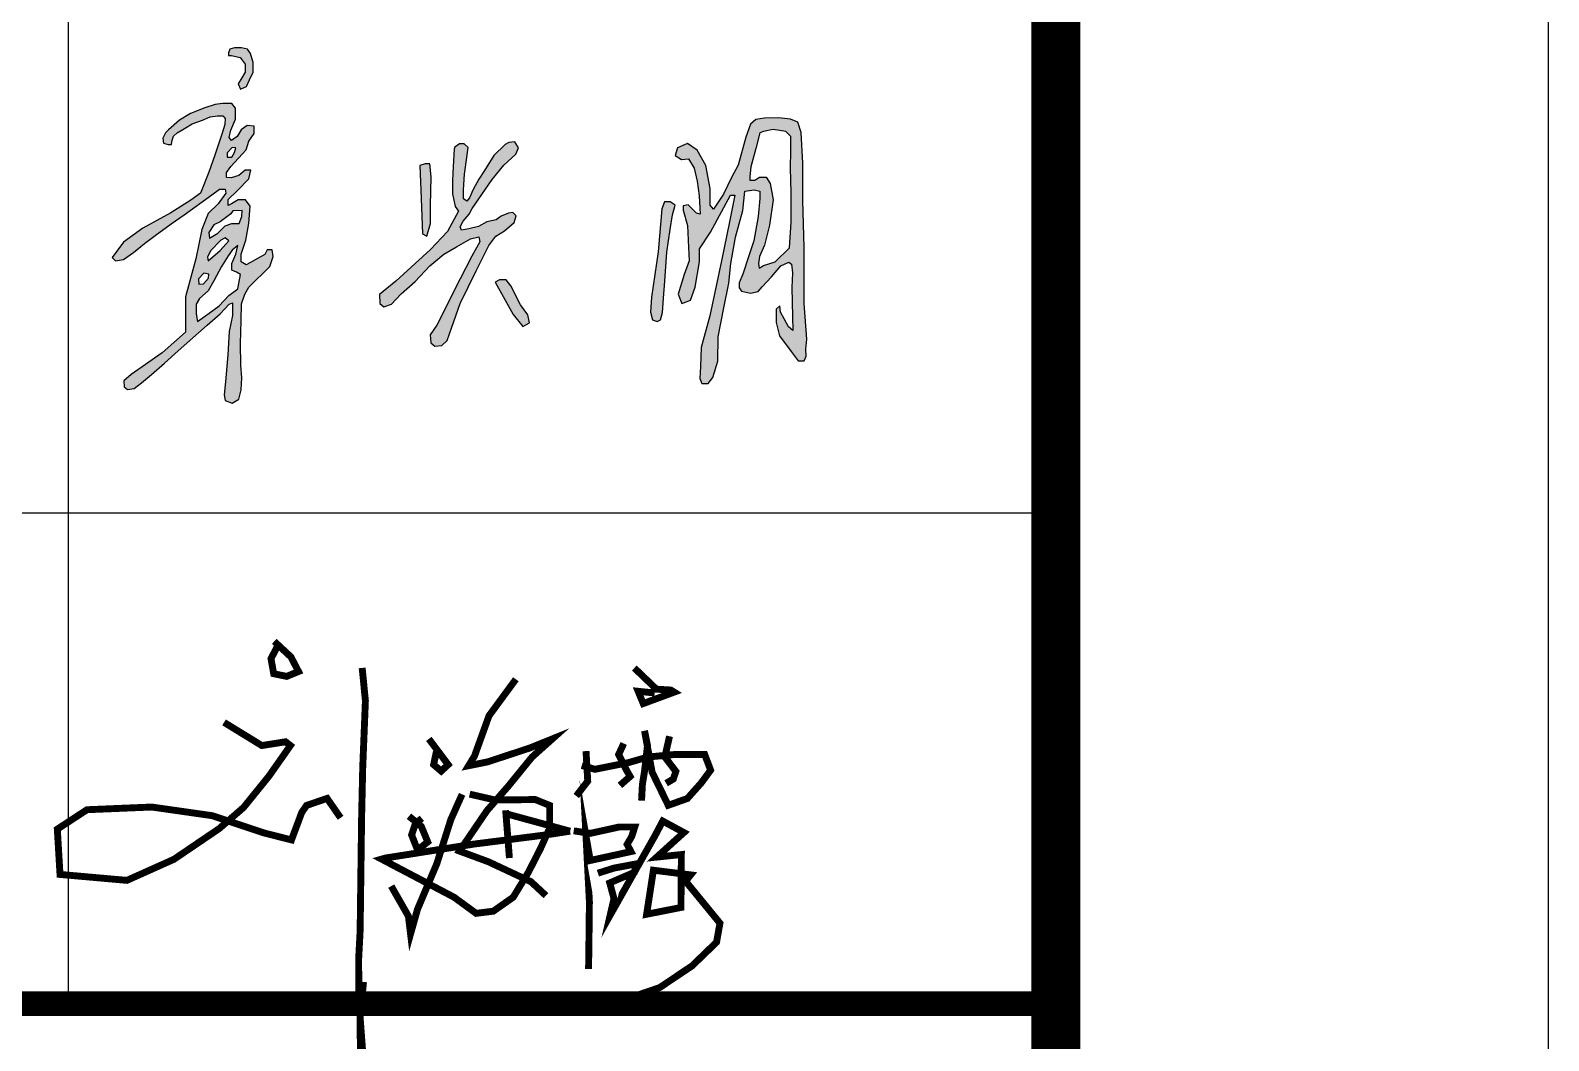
# Model space of a CAD drawing. Extents: x 1060579 to 1383165, y 581819 to 1037910.
# Drawn here: x 1292424 to 1295505, y 855853 to 857903 of the extents above; entities that cross this region are included whole.
import ezdxf

# ---------------------------------------------------------------- set-up
doc = ezdxf.new("R2010")
doc.units = 0
doc.header["$LTSCALE"] = 1000
doc.header["$MEASUREMENT"] = 0
doc.layers.add('PUB_TITLE', color=4, linetype='Continuous')
doc.layers.add('图框', color=7, linetype='Continuous')

# ---------------------------------------------------------------- blocks, each defined once
blk = doc.blocks.new('zvzgbzxbz')
for points in [[(-131914.0797134076, -764901.618480597), (-131889.5089342199, -764906.8282840336), (-131875.3621149941, -764925.4346924644), (-131875.3621149941, -764947.7623790904), (-131885.0415082118, -764963.3917544931), (-131895.5610179045, -764980.3776711036), (-131888.7472028495, -764995.6453105613), (-131872.393130301, -764988.3466298416), (-131863.391499612, -764968.8309820355), (-131853.7843932254, -764948.0026553513), (-131853.7843932254, -764921.0794567339), (-131860.8191811519, -764896.101725335), (-131869.2710992594, -764883.9801912783), (-131885.8074030257, -764879.5723511924), (-131905.2835321584, -764879.5723511924), (-131918.5125802799, -764883.9801912783), (-131922.5547986519, -764893.8978052919), (-131922.5547986519, -764901.611516716)], [(-131270.8946361845, -765389.6461808993), (-131275.0011516624, -765380.3171108395), (-131266.4147837023, -765364.2711024827), (-131249.9887217909, -765344.8666358854), (-131241.0290487548, -765329.1938016756), (-131185.3348815772, -765247.8970774256), (-131153.1020061249, -765207.3245936802), (-131119.6753334786, -765176.895225417), (-131111.7394397158, -765158.9956072936), (-131122.0629597951, -765142.8859378924), (-131138.7762801541, -765144.7798648658), (-131149.5205826143, -765150.0457982318), (-131180.5596289442, -765181.0718087968), (-131206.8234545693, -765222.240956661), (-131222.9398763313, -765246.7037710053), (-131239.0562980932, -765275.9398328479), (-131249.2037019564, -765298.6126766531), (-131256.3665489776, -765308.7558139518), (-131265.7145416776, -765302.1544795034), (-131265.9170223154, -765276.5364751498), (-131262.9324974019, -765232.9807144449), (-131256.3665489776, -765186.4416985972), (-131252.3582247291, -765158.0309567406), (-131263.5293959989, -765148.2558276929), (-131276.6613247756, -765148.2558276929), (-131289.793221624, -765157.2056367545), (-131292.1429810384, -765163.2555303543), (-131294.5618651097, -765211.0087529926), (-131296.583723769, -765250.9239634181), (-131296.583723769, -765287.7765982694), (-131289.3700765528, -765323.5319393754), (-131280.0237524329, -765336.2715877009), (-131310.8219639879, -765393.1141806414), (-131357.5240190294, -765443.05352092), (-131454.4905233871, -765531.3866667883), (-131500.0083277807, -765568.6499107017), (-131499.7897789228, -765593.891514729), (-131488.3689168867, -765603.6162955564), (-131467.2191983911, -765596.0055937234), (-131439.7245707324, -765567.2540583134), (-131400.8091129658, -765533.0059218815), (-131360.2016496228, -765489.4558116945), (-131320.440189068, -765456.4761182953), (-131285.331664028, -765436.1809206794), (-131246.0028152255, -765413.4460789982), (-131222.7285113293, -765407.8522141584), (-131219.767581391, -765422.2279600467), (-131242.1862561766, -765461.9727411341), (-131274.7568367084, -765525.3952200483), (-131339.8206994834, -765654.7318598022), (-131358.5004806391, -765681.4060991243), (-131357.4330873789, -765703.8124523006), (-131346.2251867573, -765713.4151688572), (-131325.944267819, -765711.2812366927), (-131311.5341235604, -765697.4106339907), (-131298.1914044901, -765660.600195071), (-131274.9249389343, -765594.032232253), (-131229.9381013057, -765503.1400563976), (-131210.6144418866, -765464.0982045435), (-131195.0452625091, -765432.6419683534), (-131175.5338034205, -765406.1992523095), (-131150.6857082417, -765390.7656815237), (-131124.1799942094, -765367.6295825396), (-131118.2068894948, -765349.3445947503), (-131127.9132046113, -765340.3886770208), (-131139.8594140406, -765342.2545041227), (-131160.0186863538, -765350.0909212279), (-131174.5781590285, -765360.1663177648), (-131200.3371990522, -765366.510081915), (-131223.4830396869, -765379.1976320317), (-131250.7353638712, -765385.9145485121)], [(-131356.2756245311, -765240.2706021399), (-131359.7236198932, -765204.3472290386), (-131373.1918169782, -765203.6740974901), (-131387.8201269556, -765208.9931544488), (-131383.9718471479, -765301.313100481), (-131379.8674614512, -765399.7770077189), (-131368.544756261, -765405.9483387832), (-131358.2178517874, -765370.3441653863), (-131358.2178517874, -765320.838562332)], [(-130721.5240025058, -765449.5389563561), (-130740.2325190847, -765576.126084774), (-130742.8014978501, -765618.3131984784), (-130738.0305236023, -765639.5901680788), (-130724.4515674249, -765644.3591395097), (-130714.9096189293, -765640.3238627039), (-130709.4046142591, -765619.046871287), (-130706.4686522108, -765579.7945360837), (-130702.8505314995, -765531.4220828202), (-130697.639022929, -765451.1054587405), (-130688.2502661675, -765387.757898272), (-130682.106565331, -765346.3052895699), (-130674.167099097, -765319.1313580695), (-130688.2502661675, -765309.746546417), (-130704.0937971935, -765309.746546417), (-130711.8571187756, -765329.8686505697)], [(-131177.022594434, -765534.5383919319), (-131154.5271554043, -765575.15828163), (-131127.2671365122, -765625.0032211755), (-131100.0071176201, -765658.8977748303), (-131081.2951208621, -765648.5453502125), (-131086.2172753643, -765626.3324018192), (-131106.6558879197, -765597.7546361889), (-131133.2510329747, -765544.586712309), (-131146.5486055022, -765527.9717251883), (-131165.165200655, -765527.9717251883)]]:
    blk.add_hatch(color=256).paths.add_polyline_path(points)
h = blk.add_hatch(color=256)
h.paths.add_polyline_path([(-131872.6441303259, -765485.9588343407), (-131887.3643010278, -765477.4038012462), (-131887.3643010278, -765456.7461196517), (-131873.7700448339, -765417.5279842609), (-131865.4106675605, -765370.6066618081), (-131862.1955440683, -765322.3998313224), (-131875.0560891223, -765304.402614142), (-131895.6329765343, -765304.402614142), (-131914.2807847424, -765315.3294847816), (-131923.7038503193, -765320.8510247626), (-131923.7038503193, -765303.7598426724), (-131896.9190463652, -765278.0495423888), (-131865.4106675605, -765245.9116495801), (-131859.623429949, -765221.486857329), (-131875.6991240378, -765221.486857329), (-131893.7038973304, -765236.9130409899), (-131914.9238196579, -765243.3406160609), (-131927.7843902544, -765242.055108028), (-131927.7843902544, -765228.5571864164), (-131916.2098894888, -765211.8454772694), (-131873.3193456847, -765165.0288399274), (-131865.9095911356, -765140.5299408105), (-131850.5200989537, -765118.8797577929), (-131850.5200989537, -765098.3690507438), (-131870.4694558074, -765097.2295747757), (-131886.9988886147, -765108.6244042681), (-131898.3985247515, -765127.4258886392), (-131913.7880169335, -765138.8207181317), (-131920.2870144754, -765130.0433799601), (-131916.0679492694, -765109.7638976896), (-131902.3883807967, -765078.9978371157), (-131902.3883807967, -765048.8015232522), (-131913.2180338495, -765035.6974710809), (-131938.8671960003, -765035.6974710809), (-131959.3865103955, -765038.5461697275), (-131988.4555455075, -765047.6620472844), (-132028.9242167563, -765063.0450688447), (-132059.1332180363, -765082.4162824727), (-132090.0775396399, -765108.6047169052), (-132098.5130593993, -765117.7023557251), (-132106.2826069897, -765132.5692297709), (-132104.1618561273, -765145.9471247885), (-132090.8176364294, -765149.6522935549), (-132081.9215069926, -765149.6522935549), (-132079.8564134521, -765138.1279952136), (-132075.8316917601, -765126.4246605481), (-132065.9528619336, -765116.915698951), (-132045.0975346563, -765104.8466296231), (-132023.5104374765, -765092.0461084242), (-131994.9715645374, -765082.1714296177), (-131973.7503650801, -765073.0282026826), (-131952.8950378026, -765069.7366256276), (-131938.6256141044, -765069.7366256276), (-131931.6738383452, -765077.0512141566), (-131932.7714804276, -765093.8747642825), (-131940.4550260891, -765118.012885485), (-131960.2127112843, -765179.4554012045), (-131977.418639811, -765227.1168323839), (-132000.8032718128, -765286.0213886566), (-132027.9294602604, -765305.6562349296), (-132083.1172071103, -765341.185956757), (-132161.6896115045, -765384.1956200219), (-132215.9419628572, -765422.5303198885), (-132234.6496940012, -765447.7751222395), (-132247.7898219694, -765465.5068252919), (-132238.2354661393, -765475.1397719128), (-132215.5331024841, -765471.5737411438), (-132187.6416577875, -765451.4743917781), (-132157.1556470275, -765426.8364942906), (-132127.6425793844, -765404.1436664155), (-132082.2378776167, -765372.0495465745), (-132046.2384459004, -765346.4390968276), (-131969.2099383257, -765290.8190839159), (-131947.0897399178, -765274.8467412104), (-131931.2614020084, -765274.8467412104), (-131929.9528291482, -765285.587010022), (-131950.8899693685, -765315.6714829066), (-131979.0242220058, -765342.4858986989), (-131996.6899173042, -765387.6126167522), (-132013.3812135578, -765469.4853970939), (-132042.778828656, -765576.0069832584), (-132042.778828656, -765674.4476223495), (-132107.33687774, -765731.8783141836), (-132154.2414408875, -765764.4372512774), (-132194.2108041373, -765792.1820994625), (-132214.8265175838, -765810.0197806616), (-132214.1076722361, -765827.5552698296), (-132205.0727443194, -765835.0059594752), (-132186.0993956943, -765831.3935028319), (-132165.0931882879, -765815.8147944645), (-132137.7625057972, -765792.3338437346), (-132101.1710477345, -765761.4022033591), (-132063.4501981396, -765726.6323299811), (-131981.6919165284, -765654.7593165071), (-131945.6263204115, -765623.0543561709), (-131920.0718537437, -765596.4069488888), (-131910.991000235, -765592.5167922112), (-131910.991000235, -765628.1765588473), (-131920.0718537437, -765672.9133868206), (-131923.9636517535, -765737.7493372662), (-131931.098593486, -765812.9590621234), (-131934.5207901351, -765849.0325828381), (-131932.0961341251, -765865.5490885845), (-131912.5684855714, -765872.5888917869), (-131893.6811133326, -765862.0291869835), (-131887.2786056102, -765835.7899458895), (-131885.0377279073, -765802.1909295779), (-131887.9188563824, -765766.3519695377), (-131888.7493228851, -765705.5662403171), (-131887.3045824327, -765642.7557670039), (-131886.2069727896, -765595.0368974432), (-131877.2066992823, -765568.4666532772), (-131865.8970752624, -765548.6831394857), (-131806.6363312095, -765490.9604009745), (-131797.5947877598, -765462.5560909638), (-131800.1780895373, -765443.8350664735), (-131814.3862109992, -765443.8350664735), (-131820.8444526715, -765457.391666202), (-131839.573333087, -765467.7205157259), (-131861.3750281624, -765479.7440015296)])
h.paths.add_polyline_path([(-131888.8679427123, -765513.3383183031), (-131895.8497821098, -765553.3083783286), (-131921.238256501, -765572.3417477257), (-131948.3332942114, -765601.190517281), (-131976.4582125675, -765621.1940549487), (-132009.4632599272, -765644.6685304906), (-132012.6368000691, -765623.0973936334), (-132012.6368000691, -765595.8162407213), (-132003.116128558, -765579.955102466), (-131979.5894565993, -765558.4903094987), (-131963.7639753718, -765530.4683490149), (-131941.5490666651, -765491.132717764), (-131923.7771141571, -765461.3137799384), (-131911.7175849899, -765444.8181954549), (-131896.4844901381, -765432.1292883413), (-131902.1969134789, -765456.2382275653), (-131912.9870010467, -765482.2504880206), (-131912.9870010467, -765501.2838574176), (-131899.6580558227, -765506.9938560193)], flags=16)
h.paths.add_polyline_path([(-131945.3573148355, -765446.0870879116), (-131978.9970702236, -765474.6371332803), (-131980.9011943088, -765465.1204573085), (-131972.6499388545, -765446.7215341398), (-131943.4531907503, -765417.5370425424), (-131932.0283696114, -765410.5581514841), (-131921.5779694503, -765418.9221055979)], flags=16)
h.paths.add_polyline_path([(-131977.8042308769, -765512.0060702353), (-131978.6921682261, -765523.1006499832), (-131992.4552354531, -765539.5206266141), (-132004.8863838849, -765539.9644125969), (-132005.7743212341, -765524.8757764598), (-131991.1233166579, -765509.3433717941)], flags=16)
h.paths.add_polyline_path([(-131952.3190011228, -765397.8026773455), (-131975.8033514289, -765411.7604769161), (-131977.0727674857, -765395.8993386606), (-131963.1922458049, -765374.3282018037), (-131945.9222660276, -765366.2842907099), (-131916.1404136211, -765343.2403715212), (-131910.4279902804, -765334.9925705529), (-131884.4048078607, -765334.3581243246), (-131885.0395158891, -765350.8537088081), (-131892.6560633151, -765371.1559706619), (-131912.9668479365, -765371.1559706619), (-131931.8380006254, -765377.2830167349)], flags=16)
h.paths.add_polyline_path([(-131912.8490454726, -765185.155259418), (-131925.748364191, -765185.155259418), (-131925.748364191, -765173.5193120841), (-131912.2198035603, -765158.4240262263), (-131901.8374524912, -765159.681975441), (-131905.2982446951, -765172.5758545364)], flags=16)
h = blk.add_hatch(color=256)
h.paths.add_polyline_path([(-130519.8605583036, -765291.3170668195), (-130507.6634567012, -765291.3170668195), (-130522.6752568658, -765366.3445744822), (-130545.1929730769, -765475.134426777), (-130577.0376108244, -765628.9854392182), (-130601.5430422539, -765716.829231619), (-130603.8201010475, -765770.7310682908), (-130605.23107698, -765804.1312573747), (-130599.3777642568, -765817.3558454695), (-130582.3488650941, -765817.3558454695), (-130569.0219185784, -765801.0741734394), (-130554.9545559907, -765755.1894831702), (-130554.214171847, -765687.8425779523), (-130537.925656828, -765606.4342614333), (-130524.5987103124, -765537.6072042127), (-130518.6756052342, -765482.8416019268), (-130505.3486587185, -765408.8340236049), (-130485.2458994042, -765334.5360217668), (-130479.4033492958, -765280.8069076746), (-130453.6960011057, -765276.7188127097), (-130437.3367969456, -765280.8069076746), (-130437.3367969456, -765300.6633284156), (-130442.0108689607, -765351.4723684423), (-130454.8645111274, -765419.2177769615), (-130468.3024402333, -765460.6826497926), (-130484.9250526239, -765511.974370672), (-130495.3531694595, -765536.8509729669), (-130495.3531694595, -765550.3979253636), (-130489.0093777852, -765559.6213591053), (-130463.3458990079, -765565.3860215566), (-130442.2960520721, -765561.0625247181), (-130431.05025262, -765547.5155941382), (-130405.3867738428, -765520.1334911286), (-130379.3921352769, -765489.1798900925), (-130356.7047523557, -765478.7131679384), (-130349.142291382, -765483.9465290157), (-130346.815360665, -765508.9503313354), (-130347.9788260235, -765549.6541732531), (-130346.1412914924, -765630.3839695064), (-130345.4073249266, -765670.0027593223), (-130357.1511411915, -765658.9975362931), (-130369.6289559507, -765636.9870902342), (-130380.185341923, -765618.3659800073), (-130381.3728041439, -765601.0367080949), (-130392.382653843, -765609.8408908817), (-130391.6486553489, -765647.258640455), (-130382.8407692039, -765684.6763900281), (-130349.8112520349, -765728.6972821456), (-130330.785790203, -765754.0539290052), (-130313.8457408893, -765754.0539290052), (-130308.4075620423, -765741.1698507925), (-130309.0247919991, -765722.0918680137), (-130306.1316526657, -765694.2699872167), (-130314.2134265937, -765594.5887257103), (-130314.0740327539, -765437.3460804136), (-130317.5193093238, -765306.8677713084), (-130317.2248031639, -765201.9782597127), (-130322.2192432197, -765116.2708592096), (-130331.4908552391, -765087.8285314689), (-130351.6326628007, -765078.8803586575), (-130385.20234207, -765075.3650167406), (-130424.8465301698, -765076.6433209089), (-130449.1445974197, -765080.4782552304), (-130464.1710207219, -765093.5809111347), (-130476.3200383828, -765129.6931075183), (-130498.4168445, -765207.8506746992), (-130516.3984825841, -765242.1648283754), (-130539.2841718538, -765288.7340166784), (-130567.0739761656, -765330.4012173106), (-130576.0648111718, -765319.7801640301), (-130576.0648111718, -765273.2109539106), (-130588.3250029923, -765208.6676653716), (-130612.8454185615, -765166.1834740666), (-130639.8178597236, -765147.3924049742), (-130667.6076640354, -765159.647461417), (-130674.1464415205, -765180.8895461613), (-130656.1648034364, -765192.3275901147), (-130637.3658341308, -765189.8765962793), (-130621.018890418, -765216.0207123274), (-130612.8454185615, -765252.7858598394), (-130607.123972298, -765293.6360479821), (-130604.42198054, -765345.0527418264), (-130614.2364684721, -765342.1996290254), (-130638.1831653524, -765318.1461608678), (-130652.0780515441, -765321.4141671925), (-130652.1520612231, -765333.5200412434), (-130639.954991549, -765376.6608488772), (-130637.1402610584, -765437.6206838541), (-130635.407812275, -765475.141076055), (-130649.3373626608, -765513.5860247272), (-130666.2256498191, -765567.980961783), (-130655.9050352104, -765594.2405971008), (-130631.0885538422, -765584.4871737557), (-130618.3755188347, -765548.286246203), (-130606.1784172323, -765477.9479700413), (-130606.1784172323, -765441.3720603283), (-130575.2165734062, -765394.4798762205)])
h.paths.add_polyline_path([(-130410.2203274567, -765375.0444954012), (-130400.1287341712, -765304.4330745259), (-130409.211171321, -765259.0400011074), (-130420.311888814, -765240.8827935565), (-130438.4767631136, -765240.8827935565), (-130446.2820703419, -765245.8327124519), (-130451.5958248063, -765249.9614082405), (-130465.2194486028, -765249.9614082405), (-130465.2194486028, -765239.3696765648), (-130462.9697906243, -765212.6288322294), (-130449.0729185029, -765160.6883783948), (-130437.4676069779, -765117.312779754), (-130427.2142651878, -765114.0838907193), (-130400.0273619837, -765108.4024806825), (-130364.6843878183, -765114.0838907193), (-130351.090904288, -765127.6716402897), (-130351.090904288, -765168.4348890011), (-130351.9971556803, -765215.5390875118), (-130350.1846848239, -765285.289535307), (-130350.1846848239, -765366.8160109126), (-130354.7158460007, -765438.3781586505), (-130394.5899813428, -765478.2355573901), (-130427.2142651878, -765488.1999070751), (-130439.9014973258, -765495.4467068461), (-130441.7139681821, -765482.7648072469), (-130438.9952778617, -765462.8361078771), (-130424.4955748674, -765431.1313588794)], flags=16)
for p, q in [((-131918.5125802799, -764883.9801912783), (-131922.5547986519, -764893.8978052919)), ((-131922.5547986519, -764893.8978052919), (-131922.5547986519, -764901.611516716)), ((-131905.2835321584, -764879.5723511924), (-131918.5125802799, -764883.9801912783)), ((-131885.8074030257, -764879.5723511924), (-131905.2835321584, -764879.5723511924)), ((-131869.2710992594, -764883.9801912783), (-131885.8074030257, -764879.5723511924)), ((-131860.8191811519, -764896.101725335), (-131869.2710992594, -764883.9801912783)), ((-131853.7843932254, -764921.0794567339), (-131860.8191811519, -764896.101725335)), ((-131922.5547986519, -764901.611516716), (-131914.0797134076, -764901.618480597)), ((-131914.0797134076, -764901.618480597), (-131889.5089342199, -764906.8282840336)), ((-131889.5089342199, -764906.8282840336), (-131875.3621149941, -764925.4346924644)), ((-131875.3621149941, -764925.4346924644), (-131875.3621149941, -764947.7623790904)), ((-131853.7843932254, -764948.0026553513), (-131853.7843932254, -764921.0794567339)), ((-131885.0415082118, -764963.3917544931), (-131895.5610179045, -764980.3776711036)), ((-131895.5610179045, -764980.3776711036), (-131888.7472028495, -764995.6453105613)), ((-131875.3621149941, -764947.7623790904), (-131885.0415082118, -764963.3917544931)), ((-131872.393130301, -764988.3466298416), (-131863.391499612, -764968.8309820355)), ((-131863.391499612, -764968.8309820355), (-131853.7843932254, -764948.0026553513)), ((-131888.7472028495, -764995.6453105613), (-131872.393130301, -764988.3466298416)), ((-132028.9242167563, -765063.0450688447), (-132059.1332180363, -765082.4162824727)), ((-131988.4555455075, -765047.6620472844), (-132028.9242167563, -765063.0450688447)), ((-131959.3865103955, -765038.5461697275), (-131988.4555455075, -765047.6620472844)), ((-131973.7503650801, -765073.0282026826), (-131952.8950378026, -765069.7366256276)), ((-131938.8671960003, -765035.6974710809), (-131959.3865103955, -765038.5461697275)), ((-131952.8950378026, -765069.7366256276), (-131938.6256141044, -765069.7366256276)), ((-131913.2180338495, -765035.6974710809), (-131938.8671960003, -765035.6974710809)), ((-131938.6256141044, -765069.7366256276), (-131931.6738383452, -765077.0512141566)), ((-131902.3883807967, -765048.8015232522), (-131913.2180338495, -765035.6974710809)), ((-131902.3883807967, -765078.9978371157), (-131902.3883807967, -765048.8015232522)), ((-132090.0775396399, -765108.6047169052), (-132098.5130593993, -765117.7023557251)), ((-132059.1332180363, -765082.4162824727), (-132090.0775396399, -765108.6047169052)), ((-132065.9528619338, -765116.915698951), (-132045.0975346563, -765104.8466296231)), ((-132045.0975346563, -765104.8466296231), (-132023.5104374765, -765092.0461084242)), ((-132023.5104374765, -765092.0461084242), (-131994.9715645374, -765082.1714296177)), ((-131994.9715645374, -765082.1714296177), (-131973.7503650801, -765073.0282026826)), ((-131932.7714804276, -765093.8747642825), (-131940.4550260891, -765118.012885485)), ((-131931.6738383452, -765077.0512141566), (-131932.7714804276, -765093.8747642825)), ((-131920.2870144754, -765130.0433799601), (-131916.0679492694, -765109.7638976896)), ((-131916.0679492694, -765109.7638976896), (-131902.3883807967, -765078.9978371157)), ((-131886.9988886147, -765108.6244042681), (-131898.3985247515, -765127.4258886392)), ((-131870.4694558074, -765097.2295747757), (-131886.9988886147, -765108.6244042681)), ((-131850.5200989537, -765098.3690507438), (-131870.4694558074, -765097.2295747757)), ((-131850.5200989537, -765118.8797577929), (-131850.5200989537, -765098.3690507438)), ((-130464.1710207219, -765093.5809111347), (-130476.3200383828, -765129.6931075183)), ((-130449.1445974197, -765080.4782552304), (-130464.1710207219, -765093.5809111347)), ((-130424.8465301698, -765076.6433209089), (-130449.1445974197, -765080.4782552304)), ((-130400.0273619837, -765108.4024806825), (-130427.2142651878, -765114.0838907193)), ((-130385.20234207, -765075.3650167406), (-130424.8465301698, -765076.6433209089)), ((-130364.6843878183, -765114.0838907193), (-130400.0273619837, -765108.4024806825)), ((-130351.6326628007, -765078.8803586575), (-130385.20234207, -765075.3650167406)), ((-130331.4908552391, -765087.8285314689), (-130351.6326628007, -765078.8803586575)), ((-130322.2192432197, -765116.2708592096), (-130331.4908552391, -765087.8285314689)), ((-132098.5130593993, -765117.7023557251), (-132106.2826069897, -765132.5692297709)), ((-132106.2826069897, -765132.5692297709), (-132104.1618561273, -765145.9471247885)), ((-132104.1618561273, -765145.9471247885), (-132090.8176364294, -765149.6522935549)), ((-132090.8176364294, -765149.6522935549), (-132081.9215069926, -765149.6522935549)), ((-132081.9215069926, -765149.6522935549), (-132079.8564134521, -765138.1279952136)), ((-132079.8564134521, -765138.1279952136), (-132075.8316917601, -765126.4246605481)), ((-132075.8316917601, -765126.4246605481), (-132065.9528619338, -765116.915698951)), ((-131940.4550260891, -765118.012885485), (-131960.2127112843, -765179.4554012045)), ((-131913.7880169335, -765138.8207181317), (-131920.2870144754, -765130.0433799601)), ((-131898.3985247515, -765127.4258886392), (-131913.7880169335, -765138.8207181317)), ((-131873.3193456847, -765165.0288399274), (-131865.9095911356, -765140.5299408105)), ((-131865.9095911356, -765140.5299408105), (-131850.5200989537, -765118.8797577929)), ((-131276.6613247756, -765148.2558276929), (-131289.793221624, -765157.2056367545)), ((-131263.5293959989, -765148.2558276929), (-131276.6613247756, -765148.2558276929)), ((-131252.3582247291, -765158.0309567406), (-131263.5293959989, -765148.2558276929)), ((-131149.5205826143, -765150.0457982318), (-131180.5596289442, -765181.0718087968)), ((-131138.7762801541, -765144.7798648658), (-131149.5205826143, -765150.0457982318)), ((-131122.0629597951, -765142.8859378924), (-131138.7762801541, -765144.7798648658)), ((-131111.7394397158, -765158.9956072936), (-131122.0629597951, -765142.8859378924)), ((-130639.8178597236, -765147.3924049742), (-130667.6076640354, -765159.647461417)), ((-130612.8454185615, -765166.1834740666), (-130639.8178597236, -765147.3924049742)), ((-130476.3200383828, -765129.6931075183), (-130498.4168445, -765207.8506746992)), ((-130437.4676069779, -765117.312779754), (-130449.0729185029, -765160.6883783948)), ((-130427.2142651878, -765114.0838907193), (-130437.4676069779, -765117.312779754)), ((-130351.090904288, -765127.6716402897), (-130364.6843878183, -765114.0838907193)), ((-130351.090904288, -765168.434889001), (-130351.090904288, -765127.6716402897)), ((-130317.2248031639, -765201.9782597127), (-130322.2192432197, -765116.2708592096)), ((-131960.2127112843, -765179.4554012045), (-131977.418639811, -765227.1168323839)), ((-131912.2198035603, -765158.4240262263), (-131925.748364191, -765173.5193120841)), ((-131925.748364191, -765173.5193120841), (-131925.748364191, -765185.155259418)), ((-131925.748364191, -765185.155259418), (-131912.8490454726, -765185.155259418)), ((-131916.2098894888, -765211.8454772694), (-131873.3193456847, -765165.0288399274)), ((-131912.8490454726, -765185.155259418), (-131905.2982446951, -765172.5758545364)), ((-131901.8374524912, -765159.681975441), (-131912.2198035603, -765158.4240262263)), ((-131905.2982446951, -765172.5758545364), (-131901.8374524912, -765159.681975441)), ((-131292.1429810384, -765163.2555303543), (-131294.5618651097, -765211.0087529926)), ((-131289.793221624, -765157.2056367545), (-131292.1429810384, -765163.2555303543)), ((-131262.9324974019, -765232.9807144449), (-131256.3665489776, -765186.4416985972)), ((-131256.3665489776, -765186.4416985972), (-131252.3582247291, -765158.0309567406)), ((-131180.5596289442, -765181.0718087968), (-131206.8234545693, -765222.240956661)), ((-131153.1020061249, -765207.3245936802), (-131119.6753334786, -765176.895225417)), ((-131119.6753334786, -765176.895225417), (-131111.7394397158, -765158.9956072936)), ((-130667.6076640354, -765159.647461417), (-130674.1464415205, -765180.8895461613)), ((-130674.1464415205, -765180.8895461613), (-130656.1648034364, -765192.3275901147)), ((-130656.1648034364, -765192.3275901147), (-130637.3658341308, -765189.8765962793)), ((-130637.3658341308, -765189.8765962793), (-130621.018890418, -765216.0207123274)), ((-130588.3250029923, -765208.6676653716), (-130612.8454185615, -765166.1834740666)), ((-130449.0729185029, -765160.6883783948), (-130462.9697906243, -765212.6288322294)), ((-130351.9971556803, -765215.5390875118), (-130351.090904288, -765168.434889001)), ((-131977.418639811, -765227.1168323839), (-132000.8032718128, -765286.0213886566)), ((-131927.7843902544, -765228.5571864164), (-131916.2098894888, -765211.8454772694)), ((-131927.7843902544, -765242.055108028), (-131927.7843902544, -765228.5571864164)), ((-131893.7038973304, -765236.9130409899), (-131914.9238196579, -765243.3406160609)), ((-131875.6991240378, -765221.486857329), (-131893.7038973304, -765236.9130409899)), ((-131859.623429949, -765221.486857329), (-131875.6991240378, -765221.486857329)), ((-131865.4106675605, -765245.9116495801), (-131859.623429949, -765221.486857329)), ((-131373.1918169782, -765203.6740974901), (-131387.8201269556, -765208.9931544488)), ((-131387.8201269556, -765208.9931544488), (-131383.9718471479, -765301.313100481)), ((-131359.7236198932, -765204.3472290386), (-131373.1918169782, -765203.6740974901)), ((-131356.2756245311, -765240.2706021399), (-131359.7236198932, -765204.3472290386)), ((-131294.5618651097, -765211.0087529926), (-131296.583723769, -765250.9239634181)), ((-131265.9170223154, -765276.5364751498), (-131262.9324974019, -765232.9807144449)), ((-131206.8234545693, -765222.240956661), (-131222.9398763313, -765246.7037710053)), ((-131185.3348815772, -765247.8970774256), (-131153.1020061249, -765207.3245936802)), ((-130621.018890418, -765216.0207123274), (-130612.8454185615, -765252.7858598394)), ((-130576.0648111718, -765273.2109539106), (-130588.3250029923, -765208.6676653716)), ((-130498.4168445, -765207.8506746992), (-130516.3984825841, -765242.1648283754)), ((-130462.9697906243, -765212.6288322294), (-130465.2194486028, -765239.3696765648)), ((-130465.2194486028, -765239.3696765648), (-130465.2194486028, -765249.9614082403)), ((-130350.1846848239, -765285.289535307), (-130351.9971556803, -765215.5390875118)), ((-130317.5193093238, -765306.8677713084), (-130317.2248031639, -765201.9782597127)), ((-131969.2099383257, -765290.8190839159), (-131947.0897399178, -765274.8467412104)), ((-131947.0897399178, -765274.8467412104), (-131931.2614020084, -765274.8467412104)), ((-131931.2614020084, -765274.8467412104), (-131929.9528291482, -765285.587010022)), ((-131914.9238196579, -765243.3406160609), (-131927.7843902544, -765242.055108028)), ((-131923.7038503193, -765303.7598426724), (-131896.9190463652, -765278.0495423888)), ((-131896.9190463652, -765278.0495423888), (-131865.4106675605, -765245.9116495801)), ((-131358.2178517874, -765320.838562332), (-131356.2756245311, -765240.2706021399)), ((-131296.583723769, -765250.9239634181), (-131296.583723769, -765287.7765982694)), ((-131265.7145416776, -765302.1544795034), (-131265.9170223154, -765276.5364751498)), ((-131239.0562980932, -765275.9398328479), (-131249.2037019564, -765298.6126766531)), ((-131241.0290487548, -765329.1938016756), (-131185.3348815772, -765247.8970774256)), ((-131222.9398763313, -765246.7037710053), (-131239.0562980932, -765275.9398328479)), ((-130612.8454185615, -765252.7858598394), (-130607.123972298, -765293.6360479821)), ((-130576.0648111718, -765319.7801640301), (-130576.0648111718, -765273.2109539106)), ((-130516.3984825841, -765242.1648283754), (-130539.2841718538, -765288.7340166784)), ((-130485.2458994042, -765334.5360217668), (-130479.4033492958, -765280.8069076746)), ((-130479.4033492958, -765280.8069076746), (-130453.6960011057, -765276.7188127097)), ((-130465.2194486028, -765249.9614082403), (-130451.5958248063, -765249.9614082403)), ((-130453.6960011057, -765276.7188127097), (-130437.3367969456, -765280.8069076746)), ((-130451.5958248063, -765249.9614082403), (-130446.2820703419, -765245.8327124519)), ((-130446.2820703419, -765245.8327124519), (-130438.4767631136, -765240.8827935565)), ((-130438.4767631136, -765240.8827935565), (-130420.311888814, -765240.8827935565)), ((-130437.3367969456, -765280.8069076746), (-130437.3367969456, -765300.6633284156)), ((-130420.311888814, -765240.8827935565), (-130409.211171321, -765259.0400011074)), ((-130409.211171321, -765259.0400011074), (-130400.1287341712, -765304.4330745259)), ((-132027.9294602604, -765305.6562349296), (-132083.1172071103, -765341.185956757)), ((-132046.2384459004, -765346.4390968276), (-131969.2099383257, -765290.8190839159)), ((-132000.8032718128, -765286.0213886566), (-132027.9294602604, -765305.6562349296)), ((-131950.8899693685, -765315.6714829066), (-131979.0242220058, -765342.4858986989)), ((-131929.9528291482, -765285.587010022), (-131950.8899693685, -765315.6714829066)), ((-131923.7038503193, -765320.8510247626), (-131923.7038503193, -765303.7598426724)), ((-131914.2807847424, -765315.3294847816), (-131923.7038503193, -765320.8510247626)), ((-131895.6329765343, -765304.402614142), (-131914.2807847424, -765315.3294847816)), ((-131875.0560891223, -765304.402614142), (-131895.6329765343, -765304.402614142)), ((-131862.1955440683, -765322.3998313224), (-131875.0560891223, -765304.402614142)), ((-131865.4106675605, -765370.6066618081), (-131862.1955440683, -765322.3998313224)), ((-131383.9718471479, -765301.313100481), (-131379.8674614512, -765399.7770077189)), ((-131358.2178517874, -765370.3441653863), (-131358.2178517874, -765320.838562332)), ((-131296.583723769, -765287.7765982694), (-131289.3700765528, -765323.5319393754)), ((-131289.3700765528, -765323.5319393754), (-131280.0237524329, -765336.2715877009)), ((-131256.3665489776, -765308.7558139518), (-131265.7145416776, -765302.1544795034)), ((-131249.2037019564, -765298.6126766531), (-131256.3665489776, -765308.7558139518)), ((-130704.0937971935, -765309.746546417), (-130711.8571187756, -765329.8686505697)), ((-130688.2502661675, -765309.746546417), (-130704.0937971935, -765309.746546417)), ((-130674.167099097, -765319.1313580695), (-130688.2502661675, -765309.746546417)), ((-130682.106565331, -765346.3052895699), (-130674.167099097, -765319.1313580695)), ((-130652.0780515441, -765321.4141671925), (-130652.1520612231, -765333.5200412434)), ((-130638.1831653524, -765318.1461608678), (-130652.0780515441, -765321.4141671925)), ((-130614.2364684721, -765342.1996290254), (-130638.1831653524, -765318.1461608678)), ((-130607.123972298, -765293.6360479821), (-130604.42198054, -765345.0527418264)), ((-130567.0739761656, -765330.4012173106), (-130576.0648111718, -765319.7801640301)), ((-130575.2165734062, -765394.4798762205), (-130519.8605583036, -765291.3170668195)), ((-130539.2841718538, -765288.7340166784), (-130567.0739761656, -765330.4012173106)), ((-130507.6634567012, -765291.3170668195), (-130522.6752568658, -765366.3445744822)), ((-130519.8605583036, -765291.3170668195), (-130507.6634567012, -765291.3170668195)), ((-130437.3367969456, -765300.6633284156), (-130442.0108689607, -765351.4723684423)), ((-130400.1287341712, -765304.4330745259), (-130410.2203274567, -765375.0444954012)), ((-130350.1846848239, -765366.8160109126), (-130350.1846848239, -765285.289535307)), ((-130314.0740327539, -765437.3460804138), (-130317.5193093238, -765306.8677713084)), ((-132083.1172071103, -765341.185956757), (-132161.6896115045, -765384.1956200219)), ((-132082.2378776167, -765372.0495465745), (-132046.2384459004, -765346.4390968276)), ((-131979.0242220058, -765342.4858986989), (-131996.6899173042, -765387.6126167522)), ((-131945.9222660276, -765366.2842907099), (-131963.1922458049, -765374.3282018037)), ((-131916.1404136211, -765343.2403715212), (-131945.9222660276, -765366.2842907099)), ((-131910.4279902804, -765334.9925705529), (-131916.1404136211, -765343.2403715212)), ((-131884.4048078607, -765334.3581243246), (-131910.4279902804, -765334.9925705529)), ((-131892.6560633151, -765371.1559706619), (-131885.0395158891, -765350.8537088081)), ((-131885.0395158891, -765350.8537088081), (-131884.4048078607, -765334.3581243246)), ((-131280.0237524329, -765336.2715877009), (-131310.8219639879, -765393.1141806414)), ((-131275.0011516624, -765380.3171108395), (-131266.4147837023, -765364.2711024827)), ((-131266.4147837023, -765364.2711024827), (-131249.9887217909, -765344.8666358854)), ((-131249.9887217909, -765344.8666358854), (-131241.0290487548, -765329.1938016756)), ((-131200.3371990522, -765366.510081915), (-131223.4830396869, -765379.1976320317)), ((-131174.5781590285, -765360.1663177648), (-131200.3371990522, -765366.510081915)), ((-131160.0186863538, -765350.0909212279), (-131174.5781590285, -765360.1663177648)), ((-131139.8594140406, -765342.2545041227), (-131160.0186863538, -765350.0909212279)), ((-131127.9132046113, -765340.3886770208), (-131139.8594140406, -765342.2545041227)), ((-131118.2068894948, -765349.3445947503), (-131127.9132046113, -765340.3886770208)), ((-131124.1799942094, -765367.6295825396), (-131118.2068894948, -765349.3445947503)), ((-130711.8571187756, -765329.8686505697), (-130721.5240025058, -765449.5389563561)), ((-130688.2502661675, -765387.757898272), (-130682.106565331, -765346.3052895699)), ((-130652.1520612231, -765333.5200412434), (-130639.954991549, -765376.6608488772)), ((-130604.42198054, -765345.0527418264), (-130614.2364684721, -765342.1996290254)), ((-130567.0739761656, -765330.4012173106), (-130567.0739761656, -765330.4012173106)), ((-130522.6752568658, -765366.3445744822), (-130545.1929730769, -765475.134426777)), ((-130505.3486587185, -765408.8340236049), (-130485.2458994042, -765334.5360217668)), ((-130442.0108689607, -765351.4723684423), (-130454.8645111274, -765419.2177769615)), ((-130354.7158460007, -765438.3781586505), (-130350.1846848239, -765366.8160109126)), ((-132161.6896115045, -765384.1956200219), (-132215.9419628572, -765422.5303198885)), ((-132157.1556470275, -765426.8364942906), (-132127.6425793844, -765404.1436664155)), ((-132127.6425793844, -765404.1436664155), (-132082.2378776167, -765372.0495465745)), ((-131996.6899173042, -765387.6126167522), (-132013.3812135578, -765469.4853970939)), ((-131963.1922458049, -765374.3282018037), (-131977.0727674857, -765395.8993386606)), ((-131977.0727674857, -765395.8993386606), (-131975.8033514289, -765411.7604769161)), ((-131975.8033514289, -765411.7604769161), (-131952.3190011228, -765397.8026773455)), ((-131952.3190011228, -765397.8026773455), (-131931.8380006254, -765377.2830167349)), ((-131931.8380006254, -765377.2830167349), (-131912.9668479365, -765371.1559706619)), ((-131912.9668479365, -765371.1559706619), (-131892.6560633151, -765371.1559706619)), ((-131873.7700448339, -765417.5279842609), (-131865.4106675605, -765370.6066618081)), ((-131379.8674614512, -765399.7770077189), (-131368.544756261, -765405.9483387832)), ((-131368.544756261, -765405.9483387832), (-131358.2178517874, -765370.3441653863)), ((-131310.8219639879, -765393.1141806414), (-131357.5240190294, -765443.05352092)), ((-131270.8946361845, -765389.6461808993), (-131275.0011516624, -765380.3171108395)), ((-131250.7353638712, -765385.9145485121), (-131270.8946361845, -765389.6461808993)), ((-131223.4830396869, -765379.1976320317), (-131250.7353638712, -765385.9145485121)), ((-131246.0028152255, -765413.4460789982), (-131222.7285113293, -765407.8522141584)), ((-131222.7285113293, -765407.8522141584), (-131219.767581391, -765422.2279600467)), ((-131195.0452625091, -765432.6419683534), (-131175.5338034205, -765406.1992523095)), ((-131175.5338034205, -765406.1992523095), (-131150.6857082417, -765390.7656815237)), ((-131150.6857082417, -765390.7656815237), (-131124.1799942094, -765367.6295825396)), ((-130697.639022929, -765451.1054587405), (-130688.2502661675, -765387.757898272)), ((-130639.954991549, -765376.6608488772), (-130637.1402610584, -765437.6206838541)), ((-130606.1784172323, -765441.3720603283), (-130575.2165734062, -765394.4798762205)), ((-130518.6756052342, -765482.8416019268), (-130505.3486587185, -765408.8340236049)), ((-130410.2203274567, -765375.0444954012), (-130424.4955748674, -765431.1313588794)), ((-132234.6496940012, -765447.7751222395), (-132247.7898219694, -765465.5068252919)), ((-132215.9419628572, -765422.5303198885), (-132234.6496940012, -765447.7751222395)), ((-132215.5331024841, -765471.5737411438), (-132187.6416577875, -765451.4743917781)), ((-132187.6416577875, -765451.4743917781), (-132157.1556470275, -765426.8364942906)), ((-131972.6499388545, -765446.7215341398), (-131980.9011943088, -765465.1204573085)), ((-131978.9970702236, -765474.6371332803), (-131945.3573148355, -765446.0870879116)), ((-131943.4531907503, -765417.5370425424), (-131972.6499388545, -765446.7215341398)), ((-131945.3573148355, -765446.0870879116), (-131921.5779694503, -765418.9221055979)), ((-131932.0283696114, -765410.5581514841), (-131943.4531907503, -765417.5370425424)), ((-131921.5779694503, -765418.9221055979), (-131932.0283696114, -765410.5581514841)), ((-131911.7175849899, -765444.8181954549), (-131923.7771141571, -765461.3137799384)), ((-131896.4844901381, -765432.1292883413), (-131911.7175849899, -765444.8181954549)), ((-131911.7175849899, -765444.8181954549), (-131911.7175849899, -765444.8181954549)), ((-131911.7175849899, -765444.8181954549), (-131911.7175849899, -765444.8181954549)), ((-131902.1969134789, -765456.2382275653), (-131896.4844901381, -765432.1292883413)), ((-131896.4844901381, -765432.1292883413), (-131896.4844901381, -765432.1292883413)), ((-131896.4844901381, -765432.1292883413), (-131896.4844901381, -765432.1292883413)), ((-131887.3643010278, -765456.7461196517), (-131873.7700448339, -765417.5279842609)), ((-131814.3862109992, -765443.8350664735), (-131820.8444526715, -765457.391666202)), ((-131800.1780895373, -765443.8350664735), (-131814.3862109992, -765443.8350664735)), ((-131797.5947877598, -765462.5560909638), (-131800.1780895373, -765443.8350664735)), ((-131357.5240190294, -765443.05352092), (-131454.4905233871, -765531.3866667883)), ((-131320.440189068, -765456.4761182953), (-131285.331664028, -765436.1809206794)), ((-131285.331664028, -765436.1809206794), (-131246.0028152255, -765413.4460789982)), ((-131219.767581391, -765422.2279600467), (-131242.1862561766, -765461.9727411341)), ((-131210.6144418866, -765464.0982045435), (-131195.0452625091, -765432.6419683534)), ((-130721.5240025058, -765449.5389563561), (-130740.2325190847, -765576.126084774)), ((-130702.8505314995, -765531.4220828202), (-130697.639022929, -765451.1054587405)), ((-130637.1402610584, -765437.6206838541), (-130635.407812275, -765475.141076055)), ((-130606.1784172323, -765477.9479700413), (-130606.1784172323, -765441.3720603283)), ((-130454.8645111274, -765419.2177769615), (-130468.3024402333, -765460.6826497926)), ((-130424.4955748674, -765431.1313588794), (-130438.9952778617, -765462.8361078771)), ((-130394.5899813428, -765478.2355573901), (-130354.7158460007, -765438.3781586505)), ((-130314.2134265937, -765594.5887257103), (-130314.0740327539, -765437.3460804138)), ((-132247.7898219694, -765465.5068252919), (-132238.2354661393, -765475.1397719128)), ((-132238.2354661393, -765475.1397719128), (-132215.5331024841, -765471.5737411438)), ((-132013.3812135578, -765469.4853970939), (-132042.778828656, -765576.0069832584)), ((-131980.9011943088, -765465.1204573085), (-131978.9970702236, -765474.6371332803)), ((-131941.5490666651, -765491.132717764), (-131963.7639753718, -765530.4683490149)), ((-131923.7771141571, -765461.3137799384), (-131941.5490666651, -765491.132717764)), ((-131912.9870010467, -765482.2504880206), (-131902.1969134789, -765456.2382275653)), ((-131912.9870010467, -765501.2838574176), (-131912.9870010467, -765482.2504880206)), ((-131887.3643010278, -765477.4038012462), (-131887.3643010278, -765456.7461196517)), ((-131872.6441303259, -765485.9588343407), (-131887.3643010278, -765477.4038012462)), ((-131861.3750281624, -765479.7440015296), (-131872.6441303259, -765485.9588343407)), ((-131865.8970752624, -765548.6831394857), (-131806.6363312095, -765490.9604009745)), ((-131839.573333087, -765467.7205157259), (-131861.3750281624, -765479.7440015296)), ((-131820.8444526715, -765457.391666202), (-131839.573333087, -765467.7205157259)), ((-131806.6363312095, -765490.9604009745), (-131797.5947877598, -765462.5560909638)), ((-131400.8091129658, -765533.0059218815), (-131360.2016496228, -765489.4558116945)), ((-131360.2016496228, -765489.4558116945), (-131320.440189068, -765456.4761182953)), ((-131242.1862561766, -765461.9727411341), (-131274.7568367084, -765525.3952200483)), ((-131229.9381013057, -765503.1400563976), (-131210.6144418866, -765464.0982045435)), ((-130635.407812275, -765475.141076055), (-130649.3373626608, -765513.5860247272)), ((-130618.3755188347, -765548.286246203), (-130606.1784172323, -765477.9479700413)), ((-130545.1929730769, -765475.134426777), (-130577.0376108244, -765628.9854392182)), ((-130524.5987103124, -765537.6072042127), (-130518.6756052342, -765482.8416019268)), ((-130468.3024402333, -765460.6826497926), (-130484.9250526239, -765511.974370672)), ((-130438.9952778617, -765462.8361078771), (-130441.7139681821, -765482.7648072469)), ((-130441.7139681821, -765482.7648072469), (-130439.9014973258, -765495.4467068461)), ((-130439.9014973258, -765495.4467068461), (-130427.2142651878, -765488.1999070751)), ((-130427.2142651878, -765488.1999070751), (-130394.5899813428, -765478.2355573901)), ((-130405.3867738428, -765520.1334911286), (-130379.3921352769, -765489.1798900925)), ((-130379.3921352769, -765489.1798900925), (-130356.7047523557, -765478.7131679384)), ((-130356.7047523557, -765478.7131679384), (-130349.142291382, -765483.9465290157)), ((-130349.142291382, -765483.9465290157), (-130346.815360665, -765508.9503313354)), ((-131991.1233166579, -765509.3433717941), (-132005.7743212341, -765524.8757764598)), ((-132005.7743212341, -765524.8757764598), (-132004.8863838849, -765539.9644125969)), ((-131992.4552354531, -765539.5206266141), (-131978.6921682261, -765523.1006499832)), ((-131977.8042308769, -765512.0060702353), (-131991.1233166579, -765509.3433717941)), ((-131963.7639753718, -765530.4683490149), (-131979.5894565993, -765558.4903094987)), ((-131978.6921682261, -765523.1006499832), (-131977.8042308769, -765512.0060702353)), ((-131899.6580558227, -765506.9938560193), (-131912.9870010467, -765501.2838574176)), ((-131888.8679427123, -765513.3383183031), (-131899.6580558227, -765506.9938560193)), ((-131895.8497821098, -765553.3083783286), (-131888.8679427123, -765513.3383183031)), ((-131454.4905233871, -765531.3866667883), (-131500.0083277807, -765568.6499107017)), ((-131439.7245707324, -765567.2540583134), (-131400.8091129658, -765533.0059218815)), ((-131274.7568367084, -765525.3952200483), (-131339.8206994834, -765654.7318598022)), ((-131274.9249389343, -765594.032232253), (-131229.9381013057, -765503.1400563976)), ((-131165.165200655, -765527.9717251883), (-131177.022594434, -765534.5383919319)), ((-131177.022594434, -765534.5383919319), (-131154.5271554044, -765575.1582816297)), ((-131146.5486055022, -765527.9717251883), (-131165.165200655, -765527.9717251883)), ((-131133.2510329747, -765544.586712309), (-131146.5486055022, -765527.9717251883)), ((-130706.4686522108, -765579.7945360837), (-130702.8505314995, -765531.4220828202)), ((-130649.3373626608, -765513.5860247272), (-130666.2256498191, -765567.980961783)), ((-130484.9250526239, -765511.974370672), (-130495.3531694595, -765536.8509729669)), ((-130495.3531694595, -765536.8509729669), (-130495.3531694595, -765550.3979253636)), ((-130431.05025262, -765547.5155941382), (-130405.3867738428, -765520.1334911286)), ((-130346.815360665, -765508.9503313354), (-130347.9788260235, -765549.6541732531)), ((-132042.778828656, -765576.0069832584), (-132042.778828656, -765674.4476223495)), ((-132004.8863838849, -765539.9644125969), (-131992.4552354531, -765539.5206266141)), ((-131979.5894565993, -765558.4903094987), (-132003.116128558, -765579.955102466)), ((-131948.3332942114, -765601.190517281), (-131921.238256501, -765572.3417477257)), ((-131921.238256501, -765572.3417477257), (-131895.8497821098, -765553.3083783286)), ((-131886.2069727896, -765595.0368974432), (-131877.2066992823, -765568.4666532772)), ((-131877.2066992823, -765568.4666532772), (-131865.8970752624, -765548.6831394857)), ((-131500.0083277807, -765568.6499107017), (-131499.7897789228, -765593.891514729)), ((-131467.2191983911, -765596.0055937234), (-131439.7245707324, -765567.2540583134)), ((-131154.5271554044, -765575.1582816297), (-131127.2671365122, -765625.0032211755)), ((-131106.6558879197, -765597.7546361889), (-131133.2510329747, -765544.586712309)), ((-130740.2325190847, -765576.126084774), (-130742.8014978501, -765618.3131984784)), ((-130666.2256498191, -765567.980961783), (-130655.9050352104, -765594.2405971008)), ((-130631.0885538422, -765584.4871737557), (-130618.3755188347, -765548.286246203)), ((-130537.925656828, -765606.4342614333), (-130524.5987103124, -765537.6072042127)), ((-130495.3531694595, -765550.3979253636), (-130489.0093777852, -765559.6213591053)), ((-130489.0093777852, -765559.6213591053), (-130463.3458990079, -765565.3860215566)), ((-130463.3458990079, -765565.3860215566), (-130442.2960520721, -765561.0625247181)), ((-130442.2960520721, -765561.0625247181), (-130431.05025262, -765547.5155941382)), ((-130347.9788260235, -765549.6541732531), (-130346.1412914924, -765630.3839695064)), ((-132003.116128558, -765579.955102466), (-132012.6368000691, -765595.8162407213)), ((-132012.6368000691, -765595.8162407213), (-132012.6368000691, -765623.0973936334)), ((-132009.4632599272, -765644.6685304906), (-131976.4582125675, -765621.1940549487)), ((-131976.4582125675, -765621.1940549487), (-131948.3332942114, -765601.190517281)), ((-131945.6263204115, -765623.0543561709), (-131920.0718537437, -765596.4069488888)), ((-131920.0718537437, -765596.4069488888), (-131910.991000235, -765592.5167922112)), ((-131910.991000235, -765592.5167922112), (-131910.991000235, -765628.1765588473)), ((-131887.3045824327, -765642.7557670039), (-131886.2069727896, -765595.0368974432)), ((-131499.7897789228, -765593.891514729), (-131488.3689168867, -765603.6162955564)), ((-131488.3689168867, -765603.6162955564), (-131467.2191983911, -765596.0055937234)), ((-131298.1914044901, -765660.600195071), (-131274.9249389343, -765594.032232253)), ((-131086.2172753643, -765626.3324018192), (-131106.6558879197, -765597.7546361889)), ((-130742.8014978501, -765618.3131984784), (-130738.0305236023, -765639.5901680788)), ((-130714.9096189293, -765640.3238627039), (-130709.4046142591, -765619.046871287)), ((-130709.4046142591, -765619.046871287), (-130706.4686522108, -765579.7945360837)), ((-130655.9050352104, -765594.2405971008), (-130631.0885538422, -765584.4871737557)), ((-130554.214171847, -765687.8425779523), (-130537.925656828, -765606.4342614333)), ((-130381.3728041439, -765601.0367080949), (-130392.382653843, -765609.8408908817)), ((-130392.382653843, -765609.8408908817), (-130391.6486553489, -765647.258640455)), ((-130380.185341923, -765618.3659800073), (-130381.3728041439, -765601.0367080949)), ((-130369.6289559507, -765636.9870902342), (-130380.185341923, -765618.3659800073)), ((-130306.1316526657, -765694.2699872167), (-130314.2134265937, -765594.5887257103)), ((-132063.4501981396, -765726.6323299811), (-131981.6919165284, -765654.7593165071)), ((-132012.6368000691, -765623.0973936334), (-132009.4632599272, -765644.6685304906)), ((-131981.6919165284, -765654.7593165071), (-131945.6263204115, -765623.0543561709)), ((-131910.991000235, -765628.1765588473), (-131920.0718537437, -765672.9133868206)), ((-131888.7493228851, -765705.5662403171), (-131887.3045824327, -765642.7557670039)), ((-131339.8206994834, -765654.7318598022), (-131358.5004806391, -765681.4060991243)), ((-131311.5341235604, -765697.4106339907), (-131298.1914044901, -765660.600195071)), ((-131127.2671365122, -765625.0032211755), (-131100.0071176201, -765658.8977748303)), ((-131100.0071176201, -765658.8977748303), (-131081.2951208621, -765648.5453502125)), ((-131081.2951208621, -765648.5453502125), (-131086.2172753643, -765626.3324018192)), ((-130738.0305236023, -765639.5901680788), (-130724.4515674249, -765644.3591395097)), ((-130724.4515674249, -765644.3591395097), (-130714.9096189293, -765640.3238627039)), ((-130577.0376108244, -765628.9854392182), (-130601.5430422539, -765716.829231619)), ((-130391.6486553489, -765647.258640455), (-130382.8407692039, -765684.6763900281)), ((-130357.1511411915, -765658.9975362931), (-130369.6289559507, -765636.9870902342)), ((-130345.4073249266, -765670.0027593223), (-130357.1511411915, -765658.9975362931)), ((-130346.1412914924, -765630.3839695064), (-130345.4073249266, -765670.0027593223)), ((-132042.778828656, -765674.4476223495), (-132107.33687774, -765731.8783141836)), ((-131920.0718537437, -765672.9133868206), (-131923.9636517535, -765737.7493372662)), ((-131887.9188563824, -765766.3519695377), (-131888.7493228851, -765705.5662403171)), ((-131358.5004806391, -765681.4060991243), (-131357.4330873789, -765703.8124523006)), ((-131357.4330873789, -765703.8124523006), (-131346.2251867573, -765713.4151688572)), ((-131325.944267819, -765711.2812366927), (-131311.5341235604, -765697.4106339907)), ((-130554.9545559907, -765755.1894831702), (-130554.214171847, -765687.8425779523)), ((-130382.8407692039, -765684.6763900281), (-130349.8112520349, -765728.6972821456)), ((-130309.0247919991, -765722.0918680137), (-130306.1316526657, -765694.2699872167)), ((-132107.33687774, -765731.8783141836), (-132154.2414408875, -765764.4372512774)), ((-132101.1710477345, -765761.4022033591), (-132063.4501981396, -765726.6323299811)), ((-131923.9636517535, -765737.7493372662), (-131931.098593486, -765812.9590621234)), ((-131346.2251867573, -765713.4151688572), (-131325.944267819, -765711.2812366927)), ((-130601.5430422539, -765716.829231619), (-130603.8201010475, -765770.7310682908)), ((-130349.8112520349, -765728.6972821456), (-130330.785790203, -765754.0539290052)), ((-130313.8457408893, -765754.0539290052), (-130308.4075620423, -765741.1698507925)), ((-130308.4075620423, -765741.1698507925), (-130309.0247919991, -765722.0918680137)), ((-132154.2414408875, -765764.4372512774), (-132194.2108041373, -765792.1820994625)), ((-132137.7625057972, -765792.3338437346), (-132101.1710477345, -765761.4022033591)), ((-131885.0377279073, -765802.1909295779), (-131887.9188563824, -765766.3519695377)), ((-130603.8201010475, -765770.7310682908), (-130605.23107698, -765804.1312573747)), ((-130569.0219185784, -765801.0741734394), (-130554.9545559907, -765755.1894831702)), ((-130330.785790203, -765754.0539290052), (-130313.8457408893, -765754.0539290052)), ((-132194.2108041373, -765792.1820994625), (-132214.8265175838, -765810.0197806616)), ((-132214.8265175838, -765810.0197806616), (-132214.1076722361, -765827.5552698296)), ((-132214.1076722361, -765827.5552698296), (-132205.0727443194, -765835.0059594752)), ((-132205.0727443194, -765835.0059594752), (-132186.0993956943, -765831.3935028319)), ((-132186.0993956943, -765831.3935028319), (-132165.0931882879, -765815.8147944645)), ((-132165.0931882879, -765815.8147944645), (-132137.7625057972, -765792.3338437346)), ((-131931.098593486, -765812.9590621234), (-131934.5207901351, -765849.0325828381)), ((-131887.2786056102, -765835.7899458895), (-131885.0377279073, -765802.1909295779)), ((-130605.23107698, -765804.1312573747), (-130599.3777642568, -765817.3558454695)), ((-130599.3777642568, -765817.3558454695), (-130582.3488650941, -765817.3558454695)), ((-130582.3488650941, -765817.3558454695), (-130569.0219185784, -765801.0741734394)), ((-131934.5207901351, -765849.0325828381), (-131932.0961341251, -765865.5490885845)), ((-131932.0961341251, -765865.5490885845), (-131912.5684855714, -765872.5888917869)), ((-131912.5684855714, -765872.5888917869), (-131893.6811133326, -765862.0291869835)), ((-131893.6811133326, -765862.0291869835), (-131887.2786056102, -765835.7899458895))]:
    blk.add_line(p, q)
blk = doc.blocks.new('A$C31D40216')
at = {"const_width": 21}
for points in [[(6676.047118968796, 37816.50641173337), (6726.958844729234, 37768.91015214534), (6749.951237008208, 37724.59675992516), (6713.820334855234, 37709.82545194365), (6674.404805233935, 37718.03155691418), (6666.193236563122, 37763.98691454265), (6684.258687640307, 37798.45276810855)], [(6943.678292136872, 37735.66832849217), (6953.532174541848, 37635.55203998924), (6945.320605871035, 37430.39622538033), (6942.03597840271, 37284.32511097312), (6937.472984842258, 36935.56219351912), (6932.858811143553, 36846.81630277986), (6934.012070234166, 36718.88443964996), (6945.545798473759, 36563.29173373725), (6945.545798473759, 36473.39359589943), (6938.626243931474, 36498.74941276075), (6937.472984842258, 36677.39290961329), (6947.852316654986, 36779.96895588169)], [(7411.495453740703, 37701.10623278303), (7329.738027989166, 37589.98962680253), (7285.588904350298, 37467.43403059142), (7267.603066820418, 37438.02062369385), (7324.832696177531, 37449.45961392447), (7454.010225000558, 37491.94493714379), (7522.686007696902, 37519.72435450132), (7460.549909190508, 37464.16605151098), (7388.604284398491, 37375.92636254264), (7323.198343798518, 37300.75912162059), (7239.805428331019, 37178.20352540948), (7328.103675610153, 37145.52213943147), (7457.280067094835, 37085.06186782048), (7503.064680450363, 37042.57601287661)], [(7772.111837412929, 37735.39980759486), (7839.189662493067, 37670.94415771993), (7883.048765355954, 37668.36582537994), (7893.367818340426, 37661.92026039257), (7799.200915336609, 37627.11410311519), (7783.721767191077, 37664.49859273239), (7834.029567332705, 37659.34192805257)], [(6523.241426830878, 37569.90213677639), (6638.204525562702, 37499.32846423631), (6710.467467204202, 37510.8174365747), (6725.248290812364, 37499.32846423631), (6659.555741443066, 37405.77737874453), (6582.365858599078, 37310.58485956848), (6508.460603222018, 37246.57639003973), (6370.505112211918, 37153.0253045476), (6227.622679997934, 37089.01683501885), (6023.973502282286, 37107.07047864367), (6015.761933611473, 37244.93495635563), (6106.09032632946, 37304.02018828187), (6303.169111772208, 37312.2262932524), (6487.110524677904, 37285.96654465722), (6644.774917835603, 37233.44651574196), (6728.532918280689, 37212.11000474929), (6759.738016567426, 37295.8140833115), (6774.518840174889, 37317.15006257963), (6836.926762075862, 37338.48604184776), (6877.985742767574, 37279.40134164607)], [(7146.539295740891, 37519.69617310012), (7205.404414813966, 37441.26095309763), (7184.147597852163, 37421.65201516592), (7161.255291174399, 37441.26095309763), (7169.431602417259, 37480.47882896123)], [(7612.157986119157, 37438.68634282958), (7652.14673327771, 37427.08464488693), (7755.344087146921, 37447.71024015694), (7813.391461362364, 37464.46860277958), (7895.949571925681, 37472.20359979922), (7986.247256561415, 37472.20359979922), (8004.307020955952, 37424.50631254693), (7975.927066240693, 37385.83292262201), (7933.358840170782, 37338.13563536972), (7875.31032861839, 37317.51004009953), (7826.291130596539, 37418.06074755939), (7803.072408377193, 37544.39371496925), (7812.101721906336, 37499.27476005678), (7803.072408377193, 37420.63907989938), (7796.622573760804, 37380.67625794219), (7794.04309484805, 37331.69007038217)], [(7879.180684324121, 37527.63535234678), (7864.990138297668, 37464.46860277958), (7898.529050837737, 37420.63907989938), (7890.789476764621, 37397.43462056466), (7868.860494002001, 37384.54349058974)], [(7625.057655353332, 37482.51639743432), (7630.216613177443, 37390.98905557729), (7595.387961181346, 37345.87010066482)], [(7739.86380166444, 37505.7203250445), (7724.384653518908, 37472.20359979922), (7748.894252529833, 37423.21688051466), (7759.213305515004, 37405.16961758447), (7728.253871886292, 37378.09792560237)], [(7587.614267016528, 37239.80328272979), (7637.923204495804, 37232.06881743451), (7725.640272883233, 37251.40551239697), (7773.368594113505, 37251.40551239697), (7764.33928058506, 37223.04492010715), (7750.149871894857, 37198.55209218941), (7761.759801672306, 37176.63706488712), (7637.923204495804, 37149.56590462939), (7625.023535261629, 37223.04492010715), (7635.342588247498, 37023.23240549499), (7634.052848791471, 36912.36890040003), (7632.763109334745, 36819.55265823528)], [(7270.872908916092, 37351.41492426573), (7349.360492571956, 37333.44050759877), (7470.361710150028, 37335.07449713882), (7514.510833788896, 37317.0995487475), (7514.510833788896, 37248.46879771087), (7486.713195300195, 37186.37400483512), (7449.104893188225, 37112.84075345346), (7403.320279833395, 37037.67351253142), (7342.819671044359, 36995.18765758755), (7290.495373497484, 36988.6516994265), (7223.453943180852, 37037.67351253142), (7002.708324985113, 37153.69261885711), (7014.154478324344, 37156.96059793755), (7283.954551969888, 37199.44645288141), (7501.4291907351, 37227.22587023876), (7576.645794958342, 37238.66432874501)], [(7032.08572370722, 37071.56138151188), (7084.411158590345, 36980.05371346328), (7090.950842780294, 36926.12940001316), (7112.207659742096, 37001.29664093521), (7171.073916152818, 37140.19266427305), (7213.587550075725, 37274.1861872657), (7247.926010092022, 37350.98794945268)], [(7086.038686950458, 37284.38998136829), (7123.646989063127, 37253.34258493033), (7143.268316308269, 37205.95476136581), (7112.200835723896, 37181.44385481343), (7094.213860858465, 37227.19768883774), (7105.660014196998, 37261.51306435614), (7125.282478779089, 37277.85402320742)], [(7576.645794958342, 37238.66432874501), (7378.792483439669, 37292.58864219513)], [(7380.427973155631, 37302.39311116099), (7391.874126494164, 37156.96059793755)], [(7661.141926714452, 37110.89251470446), (7710.1611247377, 37126.36144529484), (7778.528689274564, 37139.25257526993), (7772.078854657477, 37113.47031531992), (7697.261455503525, 37081.24249038237), (7710.1611247377, 37033.54573485462), (7698.551194959553, 36983.27011526251), (7835.28746137023, 37225.62325244714), (7858.506183589576, 37269.45330705188), (7923.004529757658, 37234.64714977451), (7840.44755653129, 37159.87870226448), (7915.264955685241, 37167.61316755976), (7913.975216229213, 37006.47404287235), (7809.488122902578, 36985.84844760233), (7830.12736620917, 37119.91588030729), (7943.64377306425, 37105.73585002465), (7943.64377306425, 37105.73585002465), (7928.164624918718, 37086.39915506219), (8032.651718244655, 36958.77675562023), (8022.331527922535, 36900.76720245721), (7947.514128769282, 36828.57655556264), (7849.476870059734, 36762.83200538016), (7725.640272883233, 36720.29138280751)]]:
    blk.add_lwpolyline(points, dxfattribs=at)
at = {"layer": '图框', "color": 0}
blk.add_line((73.94488784112036, 38207.62901769299), (9087.79863213934, 38207.62901769299), dxfattribs=at)
at = {"layer": '图框', "color": 0, "const_width": 75}
blk.add_lwpolyline([(73.94488784112036, 46872.8290176997), (9087.79863213934, 46872.8290176997), (9087.79863213934, 31634.02901769523), (73.94488784112036, 31634.02901769523)], close=True, dxfattribs=at)
at = {"layer": '图框', "color": 0}
blk.add_lwpolyline([(6049.949652830139, 36713.62986774091), (6049.949652830139, 45378.82986774761)], dxfattribs=at)
at = {"layer": '图框', "color": 0, "const_width": 75}
blk.add_lwpolyline([(73.94488784112036, 36713.62901769299), (9087.79863213934, 36713.62901769299)], dxfattribs=at)
at = {"xscale": 1.089257812360302, "yscale": 1.089257812360302, "zscale": 1.089257812360302}
blk.add_blockref('zvzgbzxbz', (150234.3049939114, 872774.3291622119), dxfattribs=at)

msp = doc.modelspace()

# ---------------------------------------------------------------- linework, layer by layer
at = {"layer": 'PUB_TITLE'}
msp.add_lwpolyline([(1236104.710297789, 830452.1749147091), (1295504.710297789, 830452.1749147091), (1295504.710297789, 872452.1749147091), (1236104.710297789, 872452.1749147091)], close=True, dxfattribs=at)
at = {"layer": 'PUB_TITLE', "const_width": 99.99999999999997}
msp.add_lwpolyline([(1238604.710297789, 831452.1749147091), (1294504.710297789, 831452.1749147091), (1294504.710297789, 871452.1749147091), (1238604.710297789, 871452.1749147091)], close=True, dxfattribs=at)

# ---------------------------------------------------------------- block references
at = {"xscale": 0.6666666666666666, "yscale": 0.6666666666666666, "zscale": 0.6666666666666666}
msp.add_blockref('A$C31D40216', (1288468.023961583, 831452.1729965192), dxfattribs=at)

doc.saveas('drawing.dxf')
